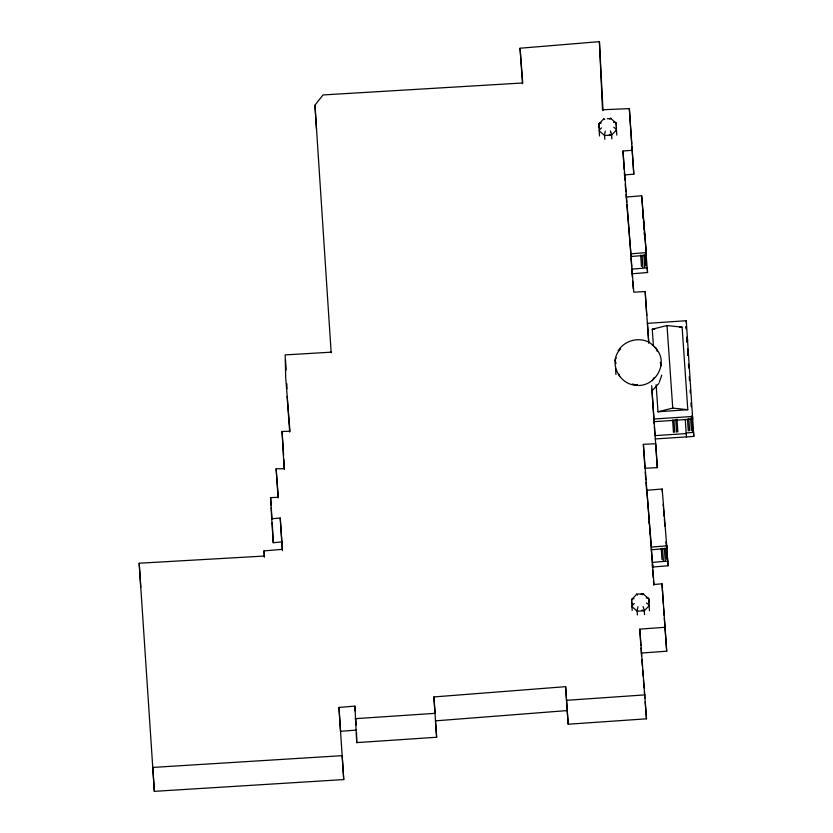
<?xml version="1.0" encoding="UTF-8"?>
<svg xmlns="http://www.w3.org/2000/svg" width="833" height="833" viewBox="0 0 833 833"><rect width="100%" height="100%" fill="white"/><g stroke="black" fill="none" stroke-linecap="round" stroke-linejoin="round"><path stroke-width="1.25" d="M605.331 131.125L605.039 132.312A9.746 1.062 -71.4 0 0 604.55 134.967L604.789 139.288M654.78 347.569C670.503 361.532 654.988 388.855 634.944 385.127C618.128 383.628 608.173 361.074 620.627 348.85M659.278 382.253L661.777 375.142M632.185 610.391L631.935 606.591L632.83 604.185M652.218 380.691L654.144 377.505M616.305 357.836L615.014 359.96L615.993 363.511M642.472 594.804L643.097 593.908A9.798 1.072 -71.3 0 1 643.513 594.2L648.834 598.792L649.084 602.592M609.798 119.15L610.141 118.598A9.777 1.072 -71.2 0 1 610.839 118.546L616.16 123.149L616.399 126.949M316.509 129.094L314.957 105.177L323.017 94.952L522.76 82.967L520.042 48.231L599.406 41.65L603.009 110.539M618.211 350.776C624.573 340.458 638.536 336.699 649.219 342.342M652.822 389.99L658.861 383.44M637.443 595.064L637.058 594.554A9.777 1 65.6 0 0 636.412 594.585L631.601 599.656L631.935 606.591L637.162 611.172L644.325 610.797L649.126 605.716L648.834 598.792A9.798 2.52 -26.3 0 0 647.835 598.011L646.231 598.052M604.727 119.411L604.04 118.588A9.819 1.01 65.3 0 0 603.686 118.921L598.875 124.002L599.219 130.885L604.539 135.487L611.599 135.144L616.462 130.021L616.16 123.149A9.767 2.52 -26.1 0 0 614.442 122.326L613.546 122.399M634.288 603.561L632.778 604.956A9.819 2.52 -26.5 0 0 631.945 606.58M601.572 127.876L600.062 129.261A9.819 2.541 -26 0 0 599.219 130.885L599.552 135.956M637.412 384.492L634.944 385.127L632.747 383.898M653.426 345.997L652.27 329.222L667.014 325.536L682.112 327.161L687.798 409.701L657.997 411.783L656.112 384.69M657.997 411.783L672.741 408.087L687.798 409.701M280.232 518.022L281.773 541.939L273.255 542.72L271.714 518.803L280.232 518.022L282.418 549.322L263.967 550.905L264.373 557.204M641.535 655.633L641.327 653.051L666.692 651.198L662.016 583.808L654.009 584.495L643.368 444.322L655.748 443.739L657.299 467.657L644.909 468.24L643.368 444.322M646.252 252.586L646.429 255.252L631.06 256.502L630.893 253.846L646.252 252.586L641.66 195.776L626.249 197.025L626.676 202.19M647.543 272.526L632.185 273.776L631.883 269.132L647.241 267.872L647.543 272.526L646.023 253.253M666.941 548.489L662.173 489.023L646.804 490.273L651.625 549.759L666.941 548.489L666.764 545.834L651.448 547.094M667.754 561.109L668.056 565.763L652.739 567.034L652.437 562.379L667.754 561.109L666.213 541.637L666.515 546.292M356.472 730.052L340.51 731.332L338.969 707.415L354.92 706.124L355.243 711.163M624.188 169.89L622.969 151.002L632.257 150.273L629.342 108.634L602.519 109.758L599.406 41.65M624.906 180.105L624.511 174.93L633.798 174.191L632.257 150.273M354.92 706.124L356.732 742.609L436.627 737.257L433.889 696.94L565.628 686.663L568.2 724.221L646.491 718.817L639.786 629.134L665.14 627.28M565.628 686.663L567.179 710.58L435.44 720.857L436.627 737.257M686.423 436.909L693.816 436.388L693.556 432.4L686.163 432.921L686.423 436.909L655.165 438.949M652.27 329.222L654.863 329.045M679.52 327.338L682.112 327.161M566.648 700.303L644.94 694.889M693.816 436.388L686.267 320.726L647.46 323.35L648.751 342.748M653.874 419.02L692.525 416.458L692.692 419.114L654.04 421.675L651.875 389.282M355.181 718.681L435.076 713.34L433.889 696.94M154.344 791.35L343.737 779.573L342.186 755.656L152.803 767.432L154.344 791.35L139.184 563.223L264.478 556.038L263.967 550.905M648.761 343.123L645.179 291.529L633.788 292.206L622.969 151.002M331.149 352.182L285.178 354.9L285.688 377.474L289.978 431.265L282.064 431.452L284.115 468.698L276.139 468.781L278.076 497.884M636.547 594.148L643.315 593.783M641.15 594.314L643.524 594.189M607.257 118.734L610.839 118.546M271.714 518.803L270.621 497.624L278.316 497.311L276.139 468.781M601.332 123.003L599.75 123.128A9.809 2.499 20.7 0 0 598.875 124.002L599.114 127.803M634.048 598.667L632.476 598.781A9.829 2.499 20.8 0 0 631.601 599.656L631.841 603.467M642.076 610.037L644.325 610.797L644.565 614.608M609.35 134.373L611.599 135.144L611.849 138.944M613.765 127.262L615.42 128.49A9.819 2.499 20.5 0 1 616.462 130.021L616.784 135.092M646.439 602.946L648.095 604.175A9.829 2.499 20.8 0 1 649.126 605.716L649.459 610.787M649.719 342.644L656.414 348.34M643.045 606.539L643.815 608.704A9.829 1 65.5 0 1 644.315 610.787M610.329 130.885L610.745 132.03M618.929 374.184L619.585 376.558M656.716 349.214L657.352 351.588M660.225 362.272L661.183 365.833M630.966 258.147L631.674 266.685M649.126 521.52L649.334 523.978M650.812 542.887L651.01 545.323M651.312 548.978L652.437 562.379M652.531 564.597L652.739 567.034M646.429 255.252L641.66 195.776M643.243 218.423L642.649 211.061L642.951 215.716M643.44 220.88L644.138 229.471M644.336 232.896L644.638 236.572L644.336 231.928M663.453 507.995L664.151 516.595M664.349 519.063L664.849 526.164M626.885 204.783L630.893 253.846M666.619 547.51L668.056 565.763M289.686 432.129L287.125 396.383M641.837 659.507L642.347 665.952M642.649 669.815L643.149 676.261M643.451 680.134L644.065 687.871M644.367 691.734L644.867 698.179M645.179 702.052L646.491 718.817M522.499 83.727L520.042 48.231M625.208 183.989L625.802 191.767M626 194.36L626.197 196.942M632.06 273.38L632.362 277.264M632.653 281.148L633.257 288.916M645.2 472.092L645.794 479.808M645.981 482.38L646.575 490.096M649.698 531.256L649.896 533.828M650.479 541.544L650.677 544.116M652.239 564.691L652.426 567.263M652.624 569.834L653.207 577.55M653.509 581.413L653.801 585.266M567.179 710.58L568.2 724.221M686.194 328.181L686.059 326.421L686.225 328.889M687.756 353.025L687.621 351.255L687.912 355.493M663.568 607.726L664.12 615.4M664.307 617.961L666.692 651.198M667.014 325.536L672.741 408.087M651.718 385.689L657.299 467.657M630.977 133.811L631.685 143.911M631.862 146.431L633.798 174.191M281.773 541.939L282.387 550.707M653.988 421.404L654.165 423.987M654.342 426.579L654.946 435.628L686.205 433.587L685.278 419.353M686.986 338.864L687.1 340.676M314.957 105.177L331.17 352.828M338.969 707.415L343.737 779.573M686.267 320.726L686.444 323.381M687.298 336.678L687.558 340.655M686.829 338.052L687.069 341.759M687.621 348.735L688.058 355.483M686.777 337.521L687.1 342.457M688.475 364.125L688.724 368.009M689.276 376.641L689.474 380.556M690.12 390.136L690.37 393.145M690.963 402.995L691.203 406.691M691.796 416.031L692.785 431.681M690.619 418.208L691.421 430.546M688.776 418.385L689.578 430.723M687.475 419.124L688.277 430.807M677.021 419.124L677.864 431.994M675.782 419.801L676.573 432.14M673.939 419.936L674.74 432.275M672.648 420.019L673.439 432.358M662.173 489.023L662.339 491.678M663.162 504.298L663.307 506.62M665.723 548.114L666.442 559.224M664.39 548.197L665.192 560.536M645.127 254.294L645.887 265.925M643.888 254.96L644.68 267.299M662.558 548.333L663.36 560.671M645.179 291.529L646.72 315.447M661.256 548.416L661.975 559.526M642.045 255.096L642.847 267.435M640.702 255.169L641.42 266.279M662.016 583.808L663.318 603.956M629.342 108.634L630.893 132.551M624.344 172.41L624.511 174.93M639.786 629.134L640.848 645.502M641.004 648.022L641.327 653.051M637.401 614.973L637.162 611.172A9.798 1.083 -71 0 1 637.266 609.933A9.642 1.072 -71 0 1 637.974 606.82M615.566 368.717L615.941 374.527M355.733 718.712L356.139 725.012M285.511 359.939L286.156 370.008M282.064 431.452L283.616 455.37M270.621 497.624L271.11 505.183M271.266 507.703L272.006 519.032M139.184 563.223L140.735 587.14M283.824 459.222L284.397 469.5M272.235 522.791L273.255 542.72M286.844 383.836L286.958 388.855M356.524 732.561L356.732 742.609M610.787 132.093A9.746 0.989 65.7 0 1 611.547 134.675"/></g></svg>
